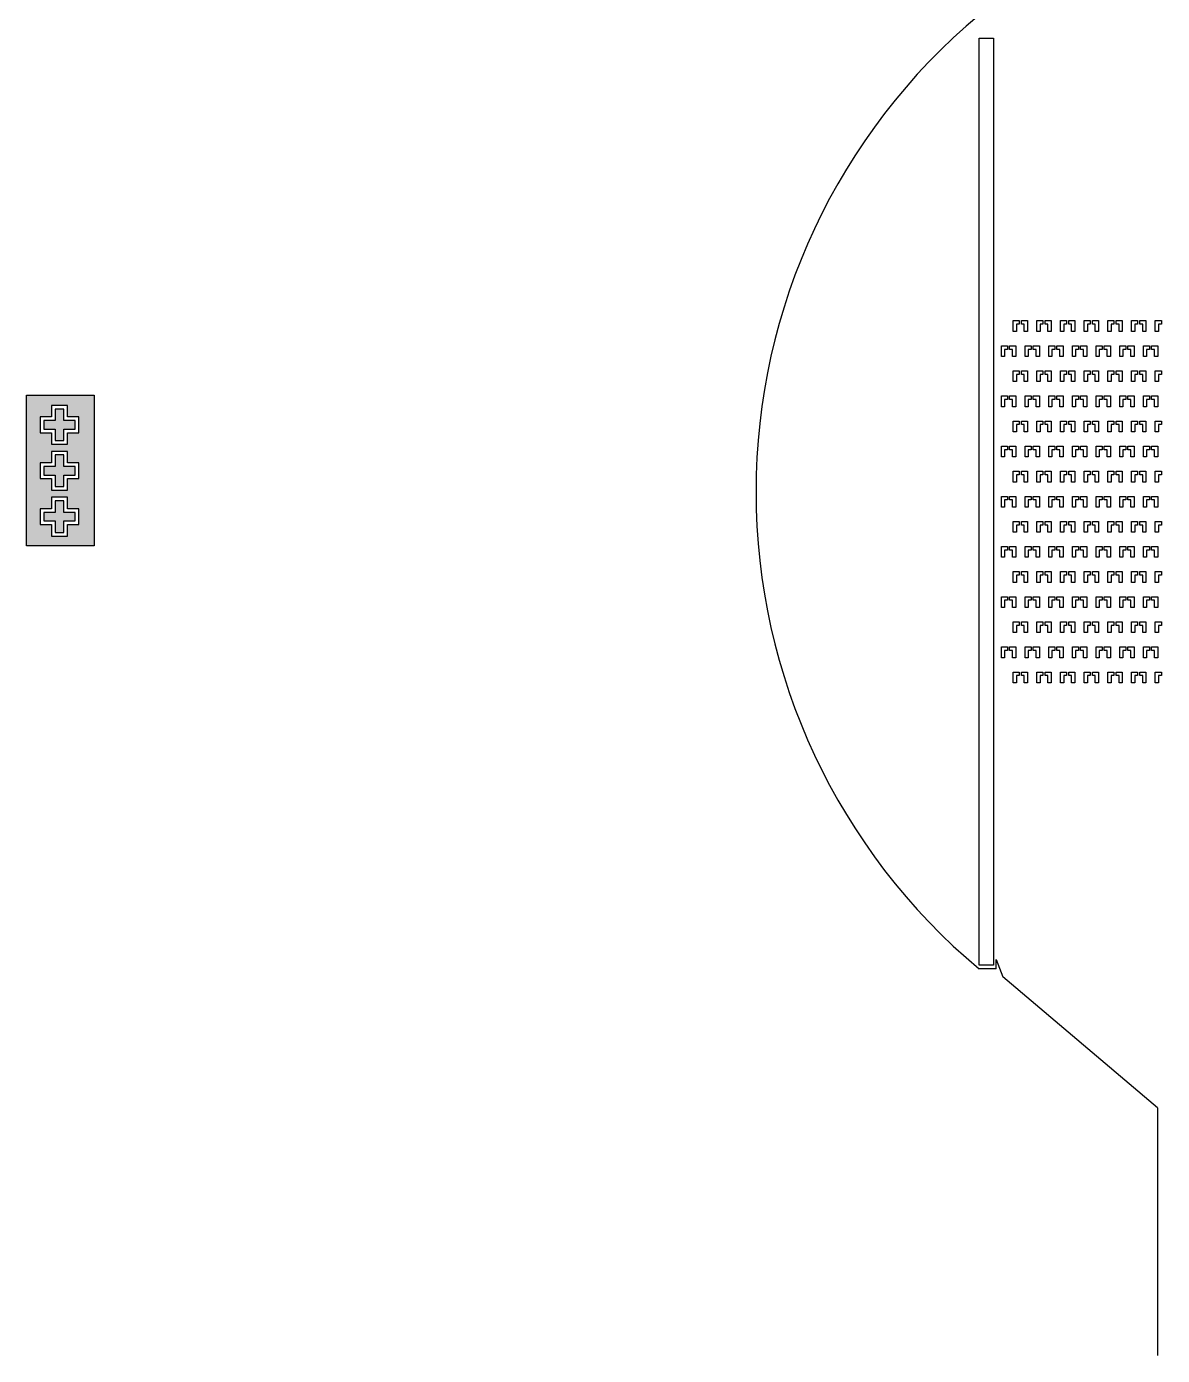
# Model space of a CAD drawing. Header units: millimetres. Extents: x -7034 to 79830, y 8588 to 102980.
# Drawn here: x -7034 to 8796, y 46270 to 64801 of the extents above; entities that cross this region are included whole.
import ezdxf

# ---------------------------------------------------------------- set-up
doc = ezdxf.new("R2010")
doc.units = ezdxf.units.MM
doc.layers.add('Layer-2', color=3, linetype='Continuous')

msp = doc.modelspace()

# ---------------------------------------------------------------- hatches: boundary and pattern name
at = {"layer": 'Layer-2'}
h = msp.add_hatch(color=256, dxfattribs=at)
h.dxf.hatch_style = 1
h.paths.add_polyline_path([(-6092, 57560), (-6092, 59663), (-7034, 59663), (-7034, 57560)])
h.paths.add_polyline_path([(-6685, 57697), (-6685, 57857), (-6845, 57857), (-6845, 58077), (-6685, 58077), (-6685, 58237), (-6465, 58237), (-6465, 58077), (-6305, 58077), (-6305, 57857), (-6465, 57857), (-6465, 57697)], flags=16)
h.paths.add_polyline_path([(-6635, 57747), (-6635, 57907), (-6795, 57907), (-6795, 58027), (-6635, 58027), (-6635, 58187), (-6515, 58187), (-6515, 58027), (-6355, 58027), (-6355, 57907), (-6515, 57907), (-6515, 57747)], flags=0)
h.paths.add_polyline_path([(-6685, 58337), (-6685, 58497), (-6845, 58497), (-6845, 58717), (-6685, 58717), (-6685, 58877), (-6465, 58877), (-6465, 58717), (-6305, 58717), (-6305, 58497), (-6465, 58497), (-6465, 58337)], flags=16)
h.paths.add_polyline_path([(-6635, 58387), (-6635, 58547), (-6795, 58547), (-6795, 58667), (-6635, 58667), (-6635, 58827), (-6515, 58827), (-6515, 58667), (-6355, 58667), (-6355, 58547), (-6515, 58547), (-6515, 58387)], flags=0)
h.paths.add_polyline_path([(-6685, 58977), (-6685, 59137), (-6845, 59137), (-6845, 59357), (-6685, 59357), (-6685, 59517), (-6465, 59517), (-6465, 59357), (-6305, 59357), (-6305, 59137), (-6465, 59137), (-6465, 58977)], flags=16)
h.paths.add_polyline_path([(-6635, 59027), (-6635, 59187), (-6795, 59187), (-6795, 59307), (-6635, 59307), (-6635, 59467), (-6515, 59467), (-6515, 59307), (-6355, 59307), (-6355, 59187), (-6515, 59187), (-6515, 59027)], flags=0)
h = msp.add_hatch(color=256, dxfattribs=at)
h.dxf.hatch_style = 1
h.paths.add_polyline_path([(79127, 57759), (79287, 57759), (79287, 57599), (79407, 57599), (79407, 57759), (79567, 57759), (79567, 57879), (79407, 57879), (79407, 58039), (79287, 58039), (79287, 57879), (79127, 57879)])
h.paths.add_polyline_path([(79127, 58399), (79287, 58399), (79287, 58239), (79407, 58239), (79407, 58399), (79567, 58399), (79567, 58519), (79407, 58519), (79407, 58679), (79287, 58679), (79287, 58519), (79127, 58519)])
h.paths.add_polyline_path([(79127, 59039), (79287, 59039), (79287, 58879), (79407, 58879), (79407, 59039), (79567, 59039), (79567, 59159), (79407, 59159), (79407, 59319), (79287, 59319), (79287, 59159), (79127, 59159)])
h.paths.add_polyline_path([(-6795, 57907), (-6635, 57907), (-6635, 57747), (-6515, 57747), (-6515, 57907), (-6355, 57907), (-6355, 58027), (-6515, 58027), (-6515, 58187), (-6635, 58187), (-6635, 58027), (-6795, 58027)])
h.paths.add_polyline_path([(-6795, 58547), (-6635, 58547), (-6635, 58387), (-6515, 58387), (-6515, 58547), (-6355, 58547), (-6355, 58667), (-6515, 58667), (-6515, 58827), (-6635, 58827), (-6635, 58667), (-6795, 58667)])
h.paths.add_polyline_path([(-6795, 59187), (-6635, 59187), (-6635, 59027), (-6515, 59027), (-6515, 59187), (-6355, 59187), (-6355, 59307), (-6515, 59307), (-6515, 59467), (-6635, 59467), (-6635, 59307), (-6795, 59307)])

# ---------------------------------------------------------------- linework, layer by layer
for p, q in [((6241, 51712), (6242, 64640)), ((6242, 64640), (6440, 64640)), ((6440, 64640), (6441, 51712)), ((6716, 60550), (6716, 60700)), ((6716, 60700), (6801, 60700)), ((6801, 60650), (6761, 60650)), ((6761, 60650), (6761, 60550)), ((6801, 60700), (6801, 60650)), ((6831, 60650), (6831, 60700)), ((6831, 60700), (6916, 60700)), ((6871, 60650), (6831, 60650)), ((6871, 60550), (6871, 60650)), ((6916, 60700), (6916, 60550)), ((7046, 60550), (7046, 60700)), ((7046, 60700), (7131, 60700)), ((7131, 60650), (7091, 60650)), ((7091, 60650), (7091, 60550)), ((7131, 60700), (7131, 60650)), ((7161, 60650), (7161, 60700)), ((7161, 60700), (7246, 60700)), ((7201, 60650), (7161, 60650)), ((7201, 60550), (7201, 60650)), ((7246, 60700), (7246, 60550)), ((7376, 60550), (7376, 60700)), ((7376, 60700), (7461, 60700)), ((7461, 60650), (7421, 60650)), ((7421, 60650), (7421, 60550)), ((7461, 60700), (7461, 60650)), ((7491, 60650), (7491, 60700)), ((7491, 60700), (7576, 60700)), ((7531, 60650), (7491, 60650)), ((7531, 60550), (7531, 60650)), ((7576, 60700), (7576, 60550)), ((7706, 60550), (7706, 60700)), ((7706, 60700), (7791, 60700)), ((7791, 60650), (7751, 60650)), ((7751, 60650), (7751, 60550)), ((7791, 60700), (7791, 60650)), ((7821, 60650), (7821, 60700)), ((7821, 60700), (7906, 60700)), ((7861, 60650), (7821, 60650)), ((7861, 60550), (7861, 60650)), ((7906, 60700), (7906, 60550)), ((8036, 60550), (8036, 60700)), ((8036, 60700), (8121, 60700)), ((8121, 60650), (8081, 60650)), ((8081, 60650), (8081, 60550)), ((8121, 60700), (8121, 60650)), ((8151, 60650), (8151, 60700)), ((8151, 60700), (8236, 60700)), ((8191, 60650), (8151, 60650)), ((8191, 60550), (8191, 60650)), ((8236, 60700), (8236, 60550)), ((8366, 60550), (8366, 60700)), ((8366, 60700), (8451, 60700)), ((8451, 60650), (8411, 60650)), ((8411, 60650), (8411, 60550)), ((8451, 60700), (8451, 60650)), ((8481, 60650), (8481, 60700)), ((8481, 60700), (8566, 60700)), ((8521, 60650), (8481, 60650)), ((8521, 60550), (8521, 60650)), ((8566, 60700), (8566, 60550)), ((8696, 60550), (8696, 60700)), ((8696, 60700), (8781, 60700)), ((8781, 60650), (8741, 60650)), ((8741, 60650), (8741, 60550)), ((8781, 60700), (8781, 60650)), ((6761, 60550), (6716, 60550)), ((6916, 60550), (6871, 60550)), ((7091, 60550), (7046, 60550)), ((7246, 60550), (7201, 60550)), ((7421, 60550), (7376, 60550)), ((7576, 60550), (7531, 60550)), ((7751, 60550), (7706, 60550)), ((7906, 60550), (7861, 60550)), ((8081, 60550), (8036, 60550)), ((8236, 60550), (8191, 60550)), ((8411, 60550), (8366, 60550)), ((8566, 60550), (8521, 60550)), ((8741, 60550), (8696, 60550)), ((6551, 60200), (6551, 60350)), ((6551, 60350), (6636, 60350)), ((6636, 60300), (6596, 60300)), ((6596, 60300), (6596, 60200)), ((6636, 60350), (6636, 60300)), ((6666, 60300), (6666, 60350)), ((6666, 60350), (6751, 60350)), ((6706, 60300), (6666, 60300)), ((6706, 60200), (6706, 60300)), ((6751, 60350), (6751, 60200)), ((6881, 60200), (6881, 60350)), ((6881, 60350), (6966, 60350)), ((6966, 60300), (6926, 60300)), ((6926, 60300), (6926, 60200)), ((6966, 60350), (6966, 60300)), ((6996, 60300), (6996, 60350)), ((6996, 60350), (7081, 60350)), ((7036, 60300), (6996, 60300)), ((7036, 60200), (7036, 60300)), ((7081, 60350), (7081, 60200)), ((7211, 60200), (7211, 60350)), ((7211, 60350), (7296, 60350)), ((7296, 60300), (7256, 60300)), ((7256, 60300), (7256, 60200)), ((7296, 60350), (7296, 60300)), ((7326, 60300), (7326, 60350)), ((7326, 60350), (7411, 60350)), ((7366, 60300), (7326, 60300)), ((7366, 60200), (7366, 60300)), ((7411, 60350), (7411, 60200)), ((7541, 60200), (7541, 60350)), ((7541, 60350), (7626, 60350)), ((7626, 60300), (7586, 60300)), ((7586, 60300), (7586, 60200)), ((7626, 60350), (7626, 60300)), ((7656, 60300), (7656, 60350)), ((7656, 60350), (7741, 60350)), ((7696, 60300), (7656, 60300)), ((7696, 60200), (7696, 60300)), ((7741, 60350), (7741, 60200)), ((7871, 60200), (7871, 60350)), ((7871, 60350), (7956, 60350)), ((7956, 60300), (7916, 60300)), ((7916, 60300), (7916, 60200)), ((7956, 60350), (7956, 60300)), ((7986, 60300), (7986, 60350)), ((7986, 60350), (8071, 60350)), ((8026, 60300), (7986, 60300)), ((8026, 60200), (8026, 60300)), ((8071, 60350), (8071, 60200)), ((8201, 60200), (8201, 60350)), ((8201, 60350), (8286, 60350)), ((8286, 60300), (8246, 60300)), ((8246, 60300), (8246, 60200)), ((8286, 60350), (8286, 60300)), ((8316, 60300), (8316, 60350)), ((8316, 60350), (8401, 60350)), ((8356, 60300), (8316, 60300)), ((8356, 60200), (8356, 60300)), ((8401, 60350), (8401, 60200)), ((8531, 60200), (8531, 60350)), ((8531, 60350), (8616, 60350)), ((8616, 60300), (8576, 60300)), ((8576, 60300), (8576, 60200)), ((8616, 60350), (8616, 60300)), ((8646, 60300), (8646, 60350)), ((8646, 60350), (8731, 60350)), ((8686, 60300), (8646, 60300)), ((8686, 60200), (8686, 60300)), ((8731, 60350), (8731, 60200)), ((6596, 60200), (6551, 60200)), ((6751, 60200), (6706, 60200)), ((6926, 60200), (6881, 60200)), ((7081, 60200), (7036, 60200)), ((7256, 60200), (7211, 60200)), ((7411, 60200), (7366, 60200)), ((7586, 60200), (7541, 60200)), ((7741, 60200), (7696, 60200)), ((7916, 60200), (7871, 60200)), ((8071, 60200), (8026, 60200)), ((8246, 60200), (8201, 60200)), ((8401, 60200), (8356, 60200)), ((8576, 60200), (8531, 60200)), ((8731, 60200), (8686, 60200)), ((6716, 59850), (6716, 60000)), ((6716, 60000), (6801, 60000)), ((6801, 59950), (6761, 59950)), ((6761, 59950), (6761, 59850)), ((6801, 60000), (6801, 59950)), ((6831, 59950), (6831, 60000)), ((6831, 60000), (6916, 60000)), ((6871, 59950), (6831, 59950)), ((6871, 59850), (6871, 59950)), ((6916, 60000), (6916, 59850)), ((7046, 59850), (7046, 60000)), ((7046, 60000), (7131, 60000)), ((7131, 59950), (7091, 59950)), ((7091, 59950), (7091, 59850)), ((7131, 60000), (7131, 59950)), ((7161, 59950), (7161, 60000)), ((7161, 60000), (7246, 60000)), ((7201, 59950), (7161, 59950)), ((7201, 59850), (7201, 59950)), ((7246, 60000), (7246, 59850)), ((7376, 59850), (7376, 60000)), ((7376, 60000), (7461, 60000)), ((7461, 59950), (7421, 59950)), ((7421, 59950), (7421, 59850)), ((7461, 60000), (7461, 59950)), ((7491, 59950), (7491, 60000)), ((7491, 60000), (7576, 60000)), ((7531, 59950), (7491, 59950)), ((7531, 59850), (7531, 59950)), ((7576, 60000), (7576, 59850)), ((7706, 59850), (7706, 60000)), ((7706, 60000), (7791, 60000)), ((7791, 59950), (7751, 59950)), ((7751, 59950), (7751, 59850)), ((7791, 60000), (7791, 59950)), ((7821, 59950), (7821, 60000)), ((7821, 60000), (7906, 60000)), ((7861, 59950), (7821, 59950)), ((7861, 59850), (7861, 59950)), ((7906, 60000), (7906, 59850)), ((8036, 59850), (8036, 60000)), ((8036, 60000), (8121, 60000)), ((8121, 59950), (8081, 59950)), ((8081, 59950), (8081, 59850)), ((8121, 60000), (8121, 59950)), ((8151, 59950), (8151, 60000)), ((8151, 60000), (8236, 60000)), ((8191, 59950), (8151, 59950)), ((8191, 59850), (8191, 59950)), ((8236, 60000), (8236, 59850)), ((8366, 59850), (8366, 60000)), ((8366, 60000), (8451, 60000)), ((8451, 59950), (8411, 59950)), ((8411, 59950), (8411, 59850)), ((8451, 60000), (8451, 59950)), ((8481, 59950), (8481, 60000)), ((8481, 60000), (8566, 60000)), ((8521, 59950), (8481, 59950)), ((8521, 59850), (8521, 59950)), ((8566, 60000), (8566, 59850)), ((8696, 59850), (8696, 60000)), ((8696, 60000), (8781, 60000)), ((8781, 59950), (8741, 59950)), ((8741, 59950), (8741, 59850)), ((8781, 60000), (8781, 59950)), ((6761, 59850), (6716, 59850)), ((6916, 59850), (6871, 59850)), ((7091, 59850), (7046, 59850)), ((7246, 59850), (7201, 59850)), ((7421, 59850), (7376, 59850)), ((7576, 59850), (7531, 59850)), ((7751, 59850), (7706, 59850)), ((7906, 59850), (7861, 59850)), ((8081, 59850), (8036, 59850)), ((8236, 59850), (8191, 59850)), ((8411, 59850), (8366, 59850)), ((8566, 59850), (8521, 59850)), ((8741, 59850), (8696, 59850)), ((-7034, 57560), (-7034, 59663)), ((-7034, 59663), (-6092, 59663)), ((-6465, 59517), (-6685, 59517)), ((-6685, 59517), (-6685, 59357)), ((-6465, 59357), (-6465, 59517)), ((-6092, 59663), (-6092, 57560)), ((6551, 59500), (6551, 59650)), ((6551, 59650), (6636, 59650)), ((6596, 59500), (6551, 59500)), ((6636, 59600), (6596, 59600)), ((6596, 59600), (6596, 59500)), ((6636, 59650), (6636, 59600)), ((6666, 59600), (6666, 59650)), ((6666, 59650), (6751, 59650)), ((6706, 59600), (6666, 59600)), ((6706, 59500), (6706, 59600)), ((6751, 59500), (6706, 59500)), ((6751, 59650), (6751, 59500)), ((6881, 59500), (6881, 59650)), ((6881, 59650), (6966, 59650)), ((6926, 59500), (6881, 59500)), ((6966, 59600), (6926, 59600)), ((6926, 59600), (6926, 59500)), ((6966, 59650), (6966, 59600)), ((6996, 59600), (6996, 59650)), ((6996, 59650), (7081, 59650)), ((7036, 59600), (6996, 59600)), ((7036, 59500), (7036, 59600)), ((7081, 59500), (7036, 59500)), ((7081, 59650), (7081, 59500)), ((7211, 59500), (7211, 59650)), ((7211, 59650), (7296, 59650)), ((7256, 59500), (7211, 59500)), ((7296, 59600), (7256, 59600)), ((7256, 59600), (7256, 59500)), ((7296, 59650), (7296, 59600)), ((7326, 59600), (7326, 59650)), ((7326, 59650), (7411, 59650)), ((7366, 59600), (7326, 59600)), ((7366, 59500), (7366, 59600)), ((7411, 59500), (7366, 59500)), ((7411, 59650), (7411, 59500)), ((7541, 59500), (7541, 59650)), ((7541, 59650), (7626, 59650)), ((7586, 59500), (7541, 59500)), ((7626, 59600), (7586, 59600)), ((7586, 59600), (7586, 59500)), ((7626, 59650), (7626, 59600)), ((7656, 59600), (7656, 59650)), ((7656, 59650), (7741, 59650)), ((7696, 59600), (7656, 59600)), ((7696, 59500), (7696, 59600)), ((7741, 59500), (7696, 59500)), ((7741, 59650), (7741, 59500)), ((7871, 59500), (7871, 59650)), ((7871, 59650), (7956, 59650)), ((7916, 59500), (7871, 59500)), ((7956, 59600), (7916, 59600)), ((7916, 59600), (7916, 59500)), ((7956, 59650), (7956, 59600)), ((7986, 59600), (7986, 59650)), ((7986, 59650), (8071, 59650)), ((8026, 59600), (7986, 59600)), ((8026, 59500), (8026, 59600)), ((8071, 59500), (8026, 59500)), ((8071, 59650), (8071, 59500)), ((8201, 59500), (8201, 59650)), ((8201, 59650), (8286, 59650)), ((8246, 59500), (8201, 59500)), ((8286, 59600), (8246, 59600)), ((8246, 59600), (8246, 59500)), ((8286, 59650), (8286, 59600)), ((8316, 59600), (8316, 59650)), ((8316, 59650), (8401, 59650)), ((8356, 59600), (8316, 59600)), ((8356, 59500), (8356, 59600)), ((8401, 59500), (8356, 59500)), ((8401, 59650), (8401, 59500)), ((8531, 59500), (8531, 59650)), ((8531, 59650), (8616, 59650)), ((8576, 59500), (8531, 59500)), ((8616, 59600), (8576, 59600)), ((8576, 59600), (8576, 59500)), ((8616, 59650), (8616, 59600)), ((8646, 59600), (8646, 59650)), ((8646, 59650), (8731, 59650)), ((8686, 59600), (8646, 59600)), ((8686, 59500), (8686, 59600)), ((8731, 59500), (8686, 59500)), ((8731, 59650), (8731, 59500)), ((-6685, 59357), (-6845, 59357)), ((-6845, 59357), (-6845, 59137)), ((-6635, 59307), (-6795, 59307)), ((-6795, 59307), (-6795, 59187)), ((-6515, 59467), (-6635, 59467)), ((-6635, 59467), (-6635, 59307)), ((-6515, 59307), (-6515, 59467)), ((-6355, 59307), (-6515, 59307)), ((-6305, 59357), (-6465, 59357)), ((-6355, 59187), (-6355, 59307)), ((-6305, 59137), (-6305, 59357)), ((6716, 59150), (6716, 59300)), ((6716, 59300), (6801, 59300)), ((6801, 59300), (6801, 59250)), ((6831, 59250), (6831, 59300)), ((6831, 59300), (6916, 59300)), ((6916, 59300), (6916, 59150)), ((7046, 59150), (7046, 59300)), ((7046, 59300), (7131, 59300)), ((7131, 59300), (7131, 59250)), ((7161, 59250), (7161, 59300)), ((7161, 59300), (7246, 59300)), ((7246, 59300), (7246, 59150)), ((7376, 59150), (7376, 59300)), ((7376, 59300), (7461, 59300)), ((7461, 59300), (7461, 59250)), ((7491, 59250), (7491, 59300)), ((7491, 59300), (7576, 59300)), ((7576, 59300), (7576, 59150)), ((7706, 59150), (7706, 59300)), ((7706, 59300), (7791, 59300)), ((7791, 59300), (7791, 59250)), ((7821, 59250), (7821, 59300)), ((7821, 59300), (7906, 59300)), ((7906, 59300), (7906, 59150)), ((8036, 59150), (8036, 59300)), ((8036, 59300), (8121, 59300)), ((8121, 59300), (8121, 59250)), ((8151, 59250), (8151, 59300)), ((8151, 59300), (8236, 59300)), ((8236, 59300), (8236, 59150)), ((8366, 59150), (8366, 59300)), ((8366, 59300), (8451, 59300)), ((8451, 59300), (8451, 59250)), ((8481, 59250), (8481, 59300)), ((8481, 59300), (8566, 59300)), ((8566, 59300), (8566, 59150)), ((8696, 59150), (8696, 59300)), ((8696, 59300), (8781, 59300)), ((8781, 59300), (8781, 59250)), ((-6845, 59137), (-6685, 59137)), ((-6795, 59187), (-6635, 59187)), ((-6685, 59137), (-6685, 58977)), ((-6635, 59187), (-6635, 59027)), ((-6515, 59027), (-6515, 59187)), ((-6515, 59187), (-6355, 59187)), ((-6465, 58977), (-6465, 59137)), ((-6465, 59137), (-6305, 59137)), ((6761, 59150), (6716, 59150)), ((6801, 59250), (6761, 59250)), ((6761, 59250), (6761, 59150)), ((6871, 59250), (6831, 59250)), ((6871, 59150), (6871, 59250)), ((6916, 59150), (6871, 59150)), ((7091, 59150), (7046, 59150)), ((7131, 59250), (7091, 59250)), ((7091, 59250), (7091, 59150)), ((7201, 59250), (7161, 59250)), ((7201, 59150), (7201, 59250)), ((7246, 59150), (7201, 59150)), ((7421, 59150), (7376, 59150)), ((7461, 59250), (7421, 59250)), ((7421, 59250), (7421, 59150)), ((7531, 59250), (7491, 59250)), ((7531, 59150), (7531, 59250)), ((7576, 59150), (7531, 59150)), ((7751, 59150), (7706, 59150)), ((7791, 59250), (7751, 59250)), ((7751, 59250), (7751, 59150)), ((7861, 59250), (7821, 59250)), ((7861, 59150), (7861, 59250)), ((7906, 59150), (7861, 59150)), ((8081, 59150), (8036, 59150)), ((8121, 59250), (8081, 59250)), ((8081, 59250), (8081, 59150)), ((8191, 59250), (8151, 59250)), ((8191, 59150), (8191, 59250)), ((8236, 59150), (8191, 59150)), ((8411, 59150), (8366, 59150)), ((8451, 59250), (8411, 59250)), ((8411, 59250), (8411, 59150)), ((8521, 59250), (8481, 59250)), ((8521, 59150), (8521, 59250)), ((8566, 59150), (8521, 59150)), ((8741, 59150), (8696, 59150)), ((8781, 59250), (8741, 59250)), ((8741, 59250), (8741, 59150)), ((-6685, 58977), (-6465, 58977)), ((-6635, 59027), (-6515, 59027)), ((6551, 58800), (6551, 58950)), ((6551, 58950), (6636, 58950)), ((6636, 58950), (6636, 58900)), ((6666, 58900), (6666, 58950)), ((6666, 58950), (6751, 58950)), ((6751, 58950), (6751, 58800)), ((6881, 58800), (6881, 58950)), ((6881, 58950), (6966, 58950)), ((6966, 58950), (6966, 58900)), ((6996, 58900), (6996, 58950)), ((6996, 58950), (7081, 58950)), ((7081, 58950), (7081, 58800)), ((7211, 58800), (7211, 58950)), ((7211, 58950), (7296, 58950)), ((7296, 58950), (7296, 58900)), ((7326, 58900), (7326, 58950)), ((7326, 58950), (7411, 58950)), ((7411, 58950), (7411, 58800)), ((7541, 58800), (7541, 58950)), ((7541, 58950), (7626, 58950)), ((7626, 58950), (7626, 58900)), ((7656, 58900), (7656, 58950)), ((7656, 58950), (7741, 58950)), ((7741, 58950), (7741, 58800)), ((7871, 58800), (7871, 58950)), ((7871, 58950), (7956, 58950)), ((7956, 58950), (7956, 58900)), ((7986, 58900), (7986, 58950)), ((7986, 58950), (8071, 58950)), ((8071, 58950), (8071, 58800)), ((8201, 58800), (8201, 58950)), ((8201, 58950), (8286, 58950)), ((8286, 58950), (8286, 58900)), ((8316, 58900), (8316, 58950)), ((8316, 58950), (8401, 58950)), ((8401, 58950), (8401, 58800)), ((8531, 58800), (8531, 58950)), ((8531, 58950), (8616, 58950)), ((8616, 58950), (8616, 58900)), ((8646, 58900), (8646, 58950)), ((8646, 58950), (8731, 58950)), ((8731, 58950), (8731, 58800)), ((-6465, 58877), (-6685, 58877)), ((-6685, 58877), (-6685, 58717)), ((-6515, 58827), (-6635, 58827)), ((-6635, 58827), (-6635, 58667)), ((-6515, 58667), (-6515, 58827)), ((-6465, 58717), (-6465, 58877)), ((6596, 58800), (6551, 58800)), ((6636, 58900), (6596, 58900)), ((6596, 58900), (6596, 58800)), ((6706, 58900), (6666, 58900)), ((6706, 58800), (6706, 58900)), ((6751, 58800), (6706, 58800)), ((6926, 58800), (6881, 58800)), ((6966, 58900), (6926, 58900)), ((6926, 58900), (6926, 58800)), ((7036, 58900), (6996, 58900)), ((7036, 58800), (7036, 58900)), ((7081, 58800), (7036, 58800)), ((7256, 58800), (7211, 58800)), ((7296, 58900), (7256, 58900)), ((7256, 58900), (7256, 58800)), ((7366, 58900), (7326, 58900)), ((7366, 58800), (7366, 58900)), ((7411, 58800), (7366, 58800)), ((7586, 58800), (7541, 58800)), ((7626, 58900), (7586, 58900)), ((7586, 58900), (7586, 58800)), ((7696, 58900), (7656, 58900)), ((7696, 58800), (7696, 58900)), ((7741, 58800), (7696, 58800)), ((7916, 58800), (7871, 58800)), ((7956, 58900), (7916, 58900)), ((7916, 58900), (7916, 58800)), ((8026, 58900), (7986, 58900)), ((8026, 58800), (8026, 58900)), ((8071, 58800), (8026, 58800)), ((8246, 58800), (8201, 58800)), ((8286, 58900), (8246, 58900)), ((8246, 58900), (8246, 58800)), ((8356, 58900), (8316, 58900)), ((8356, 58800), (8356, 58900)), ((8401, 58800), (8356, 58800)), ((8576, 58800), (8531, 58800)), ((8616, 58900), (8576, 58900)), ((8576, 58900), (8576, 58800)), ((8686, 58900), (8646, 58900)), ((8686, 58800), (8686, 58900)), ((8731, 58800), (8686, 58800)), ((-6685, 58717), (-6845, 58717)), ((-6845, 58717), (-6845, 58497)), ((-6635, 58667), (-6795, 58667)), ((-6795, 58667), (-6795, 58547)), ((-6355, 58667), (-6515, 58667)), ((-6305, 58717), (-6465, 58717)), ((-6355, 58547), (-6355, 58667)), ((-6305, 58497), (-6305, 58717)), ((6716, 58450), (6716, 58600)), ((6716, 58600), (6801, 58600)), ((6801, 58600), (6801, 58550)), ((6831, 58550), (6831, 58600)), ((6831, 58600), (6916, 58600)), ((6916, 58600), (6916, 58450)), ((7046, 58450), (7046, 58600)), ((7046, 58600), (7131, 58600)), ((7131, 58600), (7131, 58550)), ((7161, 58550), (7161, 58600)), ((7161, 58600), (7246, 58600)), ((7246, 58600), (7246, 58450)), ((7376, 58450), (7376, 58600)), ((7376, 58600), (7461, 58600)), ((7461, 58600), (7461, 58550)), ((7491, 58550), (7491, 58600)), ((7491, 58600), (7576, 58600)), ((7576, 58600), (7576, 58450)), ((7706, 58450), (7706, 58600)), ((7706, 58600), (7791, 58600)), ((7791, 58600), (7791, 58550)), ((7821, 58550), (7821, 58600)), ((7821, 58600), (7906, 58600)), ((7906, 58600), (7906, 58450)), ((8036, 58450), (8036, 58600)), ((8036, 58600), (8121, 58600)), ((8121, 58600), (8121, 58550)), ((8151, 58550), (8151, 58600)), ((8151, 58600), (8236, 58600)), ((8236, 58600), (8236, 58450)), ((8366, 58450), (8366, 58600)), ((8366, 58600), (8451, 58600)), ((8451, 58600), (8451, 58550)), ((8481, 58550), (8481, 58600)), ((8481, 58600), (8566, 58600)), ((8566, 58600), (8566, 58450)), ((8696, 58450), (8696, 58600)), ((8696, 58600), (8781, 58600)), ((8781, 58600), (8781, 58550)), ((-6845, 58497), (-6685, 58497)), ((-6795, 58547), (-6635, 58547)), ((-6685, 58497), (-6685, 58337)), ((-6635, 58547), (-6635, 58387)), ((-6635, 58387), (-6515, 58387)), ((-6515, 58387), (-6515, 58547)), ((-6515, 58547), (-6355, 58547)), ((-6465, 58337), (-6465, 58497)), ((-6465, 58497), (-6305, 58497)), ((6761, 58450), (6716, 58450)), ((6801, 58550), (6761, 58550)), ((6761, 58550), (6761, 58450)), ((6871, 58550), (6831, 58550)), ((6871, 58450), (6871, 58550)), ((6916, 58450), (6871, 58450)), ((7091, 58450), (7046, 58450)), ((7131, 58550), (7091, 58550)), ((7091, 58550), (7091, 58450)), ((7201, 58550), (7161, 58550)), ((7201, 58450), (7201, 58550)), ((7246, 58450), (7201, 58450)), ((7421, 58450), (7376, 58450)), ((7461, 58550), (7421, 58550)), ((7421, 58550), (7421, 58450)), ((7531, 58550), (7491, 58550)), ((7531, 58450), (7531, 58550)), ((7576, 58450), (7531, 58450)), ((7751, 58450), (7706, 58450)), ((7791, 58550), (7751, 58550)), ((7751, 58550), (7751, 58450)), ((7861, 58550), (7821, 58550)), ((7861, 58450), (7861, 58550)), ((7906, 58450), (7861, 58450)), ((8081, 58450), (8036, 58450)), ((8121, 58550), (8081, 58550)), ((8081, 58550), (8081, 58450)), ((8191, 58550), (8151, 58550)), ((8191, 58450), (8191, 58550)), ((8236, 58450), (8191, 58450)), ((8411, 58450), (8366, 58450)), ((8451, 58550), (8411, 58550)), ((8411, 58550), (8411, 58450)), ((8521, 58550), (8481, 58550)), ((8521, 58450), (8521, 58550)), ((8566, 58450), (8521, 58450)), ((8741, 58450), (8696, 58450)), ((8781, 58550), (8741, 58550)), ((8741, 58550), (8741, 58450)), ((-6685, 58337), (-6465, 58337)), ((-6465, 58237), (-6685, 58237)), ((-6685, 58237), (-6685, 58077)), ((-6515, 58187), (-6635, 58187)), ((-6635, 58187), (-6635, 58027)), ((-6515, 58027), (-6515, 58187)), ((-6465, 58077), (-6465, 58237)), ((6551, 58100), (6551, 58250)), ((6551, 58250), (6636, 58250)), ((6636, 58200), (6596, 58200)), ((6596, 58200), (6596, 58100)), ((6636, 58250), (6636, 58200)), ((6666, 58200), (6666, 58250)), ((6666, 58250), (6751, 58250)), ((6706, 58200), (6666, 58200)), ((6706, 58100), (6706, 58200)), ((6751, 58250), (6751, 58100)), ((6881, 58100), (6881, 58250)), ((6881, 58250), (6966, 58250)), ((6966, 58200), (6926, 58200)), ((6926, 58200), (6926, 58100)), ((6966, 58250), (6966, 58200)), ((6996, 58200), (6996, 58250)), ((6996, 58250), (7081, 58250)), ((7036, 58200), (6996, 58200)), ((7036, 58100), (7036, 58200)), ((7081, 58250), (7081, 58100)), ((7211, 58100), (7211, 58250)), ((7211, 58250), (7296, 58250)), ((7296, 58200), (7256, 58200)), ((7256, 58200), (7256, 58100)), ((7296, 58250), (7296, 58200)), ((7326, 58200), (7326, 58250)), ((7326, 58250), (7411, 58250)), ((7366, 58200), (7326, 58200)), ((7366, 58100), (7366, 58200)), ((7411, 58250), (7411, 58100)), ((7541, 58100), (7541, 58250)), ((7541, 58250), (7626, 58250)), ((7626, 58200), (7586, 58200)), ((7586, 58200), (7586, 58100)), ((7626, 58250), (7626, 58200)), ((7656, 58200), (7656, 58250)), ((7656, 58250), (7741, 58250)), ((7696, 58200), (7656, 58200)), ((7696, 58100), (7696, 58200)), ((7741, 58250), (7741, 58100)), ((7871, 58100), (7871, 58250)), ((7871, 58250), (7956, 58250)), ((7956, 58200), (7916, 58200)), ((7916, 58200), (7916, 58100)), ((7956, 58250), (7956, 58200)), ((7986, 58200), (7986, 58250)), ((7986, 58250), (8071, 58250)), ((8026, 58200), (7986, 58200)), ((8026, 58100), (8026, 58200)), ((8071, 58250), (8071, 58100)), ((8201, 58100), (8201, 58250)), ((8201, 58250), (8286, 58250)), ((8286, 58200), (8246, 58200)), ((8246, 58200), (8246, 58100)), ((8286, 58250), (8286, 58200)), ((8316, 58200), (8316, 58250)), ((8316, 58250), (8401, 58250)), ((8356, 58200), (8316, 58200)), ((8356, 58100), (8356, 58200)), ((8401, 58250), (8401, 58100)), ((8531, 58100), (8531, 58250)), ((8531, 58250), (8616, 58250)), ((8616, 58200), (8576, 58200)), ((8576, 58200), (8576, 58100)), ((8616, 58250), (8616, 58200)), ((8646, 58200), (8646, 58250)), ((8646, 58250), (8731, 58250)), ((8686, 58200), (8646, 58200)), ((8686, 58100), (8686, 58200)), ((8731, 58250), (8731, 58100)), ((-6685, 58077), (-6845, 58077)), ((-6845, 58077), (-6845, 57857)), ((-6635, 58027), (-6795, 58027)), ((-6795, 58027), (-6795, 57907)), ((-6355, 58027), (-6515, 58027)), ((-6305, 58077), (-6465, 58077)), ((-6355, 57907), (-6355, 58027)), ((-6305, 57857), (-6305, 58077)), ((6596, 58100), (6551, 58100)), ((6751, 58100), (6706, 58100)), ((6926, 58100), (6881, 58100)), ((7081, 58100), (7036, 58100)), ((7256, 58100), (7211, 58100)), ((7411, 58100), (7366, 58100)), ((7586, 58100), (7541, 58100)), ((7741, 58100), (7696, 58100)), ((7916, 58100), (7871, 58100)), ((8071, 58100), (8026, 58100)), ((8246, 58100), (8201, 58100)), ((8401, 58100), (8356, 58100)), ((8576, 58100), (8531, 58100)), ((8731, 58100), (8686, 58100)), ((-6845, 57857), (-6685, 57857)), ((-6795, 57907), (-6635, 57907)), ((-6685, 57857), (-6685, 57697)), ((-6635, 57907), (-6635, 57747)), ((-6515, 57747), (-6515, 57907)), ((-6515, 57907), (-6355, 57907)), ((-6465, 57697), (-6465, 57857)), ((-6465, 57857), (-6305, 57857)), ((6716, 57750), (6716, 57900)), ((6716, 57900), (6801, 57900)), ((6801, 57850), (6761, 57850)), ((6761, 57850), (6761, 57750)), ((6801, 57900), (6801, 57850)), ((6831, 57850), (6831, 57900)), ((6831, 57900), (6916, 57900)), ((6871, 57850), (6831, 57850)), ((6871, 57750), (6871, 57850)), ((6916, 57900), (6916, 57750)), ((7046, 57750), (7046, 57900)), ((7046, 57900), (7131, 57900)), ((7131, 57850), (7091, 57850)), ((7091, 57850), (7091, 57750)), ((7131, 57900), (7131, 57850)), ((7161, 57850), (7161, 57900)), ((7161, 57900), (7246, 57900)), ((7201, 57850), (7161, 57850)), ((7201, 57750), (7201, 57850)), ((7246, 57900), (7246, 57750)), ((7376, 57750), (7376, 57900)), ((7376, 57900), (7461, 57900)), ((7461, 57850), (7421, 57850)), ((7421, 57850), (7421, 57750)), ((7461, 57900), (7461, 57850)), ((7491, 57850), (7491, 57900)), ((7491, 57900), (7576, 57900)), ((7531, 57850), (7491, 57850)), ((7531, 57750), (7531, 57850)), ((7576, 57900), (7576, 57750)), ((7706, 57750), (7706, 57900)), ((7706, 57900), (7791, 57900)), ((7791, 57850), (7751, 57850)), ((7751, 57850), (7751, 57750)), ((7791, 57900), (7791, 57850)), ((7821, 57850), (7821, 57900)), ((7821, 57900), (7906, 57900)), ((7861, 57850), (7821, 57850)), ((7861, 57750), (7861, 57850)), ((7906, 57900), (7906, 57750)), ((8036, 57750), (8036, 57900)), ((8036, 57900), (8121, 57900)), ((8121, 57850), (8081, 57850)), ((8081, 57850), (8081, 57750)), ((8121, 57900), (8121, 57850)), ((8151, 57850), (8151, 57900)), ((8151, 57900), (8236, 57900)), ((8191, 57850), (8151, 57850)), ((8191, 57750), (8191, 57850)), ((8236, 57900), (8236, 57750)), ((8366, 57750), (8366, 57900)), ((8366, 57900), (8451, 57900)), ((8451, 57850), (8411, 57850)), ((8411, 57850), (8411, 57750)), ((8451, 57900), (8451, 57850)), ((8481, 57850), (8481, 57900)), ((8481, 57900), (8566, 57900)), ((8521, 57850), (8481, 57850)), ((8521, 57750), (8521, 57850)), ((8566, 57900), (8566, 57750)), ((8696, 57750), (8696, 57900)), ((8696, 57900), (8781, 57900)), ((8781, 57850), (8741, 57850)), ((8741, 57850), (8741, 57750)), ((8781, 57900), (8781, 57850)), ((-6685, 57697), (-6465, 57697)), ((-6635, 57747), (-6515, 57747)), ((6761, 57750), (6716, 57750)), ((6916, 57750), (6871, 57750)), ((7091, 57750), (7046, 57750)), ((7246, 57750), (7201, 57750)), ((7421, 57750), (7376, 57750)), ((7576, 57750), (7531, 57750)), ((7751, 57750), (7706, 57750)), ((7906, 57750), (7861, 57750)), ((8081, 57750), (8036, 57750)), ((8236, 57750), (8191, 57750)), ((8411, 57750), (8366, 57750)), ((8566, 57750), (8521, 57750)), ((8741, 57750), (8696, 57750)), ((-6092, 57560), (-7034, 57560)), ((6551, 57400), (6551, 57550)), ((6551, 57550), (6636, 57550)), ((6636, 57500), (6596, 57500)), ((6596, 57500), (6596, 57400)), ((6636, 57550), (6636, 57500)), ((6666, 57500), (6666, 57550)), ((6666, 57550), (6751, 57550)), ((6706, 57500), (6666, 57500)), ((6706, 57400), (6706, 57500)), ((6751, 57550), (6751, 57400)), ((6881, 57400), (6881, 57550)), ((6881, 57550), (6966, 57550)), ((6966, 57500), (6926, 57500)), ((6926, 57500), (6926, 57400)), ((6966, 57550), (6966, 57500)), ((6996, 57500), (6996, 57550)), ((6996, 57550), (7081, 57550)), ((7036, 57500), (6996, 57500)), ((7036, 57400), (7036, 57500)), ((7081, 57550), (7081, 57400)), ((7211, 57400), (7211, 57550)), ((7211, 57550), (7296, 57550)), ((7296, 57500), (7256, 57500)), ((7256, 57500), (7256, 57400)), ((7296, 57550), (7296, 57500)), ((7326, 57500), (7326, 57550)), ((7326, 57550), (7411, 57550)), ((7366, 57500), (7326, 57500)), ((7366, 57400), (7366, 57500)), ((7411, 57550), (7411, 57400)), ((7541, 57400), (7541, 57550)), ((7541, 57550), (7626, 57550)), ((7626, 57500), (7586, 57500)), ((7586, 57500), (7586, 57400)), ((7626, 57550), (7626, 57500)), ((7656, 57500), (7656, 57550)), ((7656, 57550), (7741, 57550)), ((7696, 57500), (7656, 57500)), ((7696, 57400), (7696, 57500)), ((7741, 57550), (7741, 57400)), ((7871, 57400), (7871, 57550)), ((7871, 57550), (7956, 57550)), ((7956, 57500), (7916, 57500)), ((7916, 57500), (7916, 57400)), ((7956, 57550), (7956, 57500)), ((7986, 57500), (7986, 57550)), ((7986, 57550), (8071, 57550)), ((8026, 57500), (7986, 57500)), ((8026, 57400), (8026, 57500)), ((8071, 57550), (8071, 57400)), ((8201, 57400), (8201, 57550)), ((8201, 57550), (8286, 57550)), ((8286, 57500), (8246, 57500)), ((8246, 57500), (8246, 57400)), ((8286, 57550), (8286, 57500)), ((8316, 57500), (8316, 57550)), ((8316, 57550), (8401, 57550)), ((8356, 57500), (8316, 57500)), ((8356, 57400), (8356, 57500)), ((8401, 57550), (8401, 57400)), ((8531, 57400), (8531, 57550)), ((8531, 57550), (8616, 57550)), ((8616, 57500), (8576, 57500)), ((8576, 57500), (8576, 57400)), ((8616, 57550), (8616, 57500)), ((8646, 57500), (8646, 57550)), ((8646, 57550), (8731, 57550)), ((8686, 57500), (8646, 57500)), ((8686, 57400), (8686, 57500)), ((8731, 57550), (8731, 57400)), ((6596, 57400), (6551, 57400)), ((6751, 57400), (6706, 57400)), ((6926, 57400), (6881, 57400)), ((7081, 57400), (7036, 57400)), ((7256, 57400), (7211, 57400)), ((7411, 57400), (7366, 57400)), ((7586, 57400), (7541, 57400)), ((7741, 57400), (7696, 57400)), ((7916, 57400), (7871, 57400)), ((8071, 57400), (8026, 57400)), ((8246, 57400), (8201, 57400)), ((8401, 57400), (8356, 57400)), ((8576, 57400), (8531, 57400)), ((8731, 57400), (8686, 57400)), ((6716, 57050), (6716, 57200)), ((6716, 57200), (6801, 57200)), ((6801, 57150), (6761, 57150)), ((6761, 57150), (6761, 57050)), ((6801, 57200), (6801, 57150)), ((6831, 57150), (6831, 57200)), ((6831, 57200), (6916, 57200)), ((6871, 57150), (6831, 57150)), ((6871, 57050), (6871, 57150)), ((6916, 57200), (6916, 57050)), ((7046, 57050), (7046, 57200)), ((7046, 57200), (7131, 57200)), ((7131, 57150), (7091, 57150)), ((7091, 57150), (7091, 57050)), ((7131, 57200), (7131, 57150)), ((7161, 57150), (7161, 57200)), ((7161, 57200), (7246, 57200)), ((7201, 57150), (7161, 57150)), ((7201, 57050), (7201, 57150)), ((7246, 57200), (7246, 57050)), ((7376, 57050), (7376, 57200)), ((7376, 57200), (7461, 57200)), ((7461, 57150), (7421, 57150)), ((7421, 57150), (7421, 57050)), ((7461, 57200), (7461, 57150)), ((7491, 57150), (7491, 57200)), ((7491, 57200), (7576, 57200)), ((7531, 57150), (7491, 57150)), ((7531, 57050), (7531, 57150)), ((7576, 57200), (7576, 57050)), ((7706, 57050), (7706, 57200)), ((7706, 57200), (7791, 57200)), ((7791, 57150), (7751, 57150)), ((7751, 57150), (7751, 57050)), ((7791, 57200), (7791, 57150)), ((7821, 57150), (7821, 57200)), ((7821, 57200), (7906, 57200)), ((7861, 57150), (7821, 57150)), ((7861, 57050), (7861, 57150)), ((7906, 57200), (7906, 57050)), ((8036, 57050), (8036, 57200)), ((8036, 57200), (8121, 57200)), ((8121, 57150), (8081, 57150)), ((8081, 57150), (8081, 57050)), ((8121, 57200), (8121, 57150)), ((8151, 57150), (8151, 57200)), ((8151, 57200), (8236, 57200)), ((8191, 57150), (8151, 57150)), ((8191, 57050), (8191, 57150)), ((8236, 57200), (8236, 57050)), ((8366, 57050), (8366, 57200)), ((8366, 57200), (8451, 57200)), ((8451, 57150), (8411, 57150)), ((8411, 57150), (8411, 57050)), ((8451, 57200), (8451, 57150)), ((8481, 57150), (8481, 57200)), ((8481, 57200), (8566, 57200)), ((8521, 57150), (8481, 57150)), ((8521, 57050), (8521, 57150)), ((8566, 57200), (8566, 57050)), ((8696, 57050), (8696, 57200)), ((8696, 57200), (8781, 57200)), ((8781, 57150), (8741, 57150)), ((8741, 57150), (8741, 57050)), ((8781, 57200), (8781, 57150)), ((6761, 57050), (6716, 57050)), ((6916, 57050), (6871, 57050)), ((7091, 57050), (7046, 57050)), ((7246, 57050), (7201, 57050)), ((7421, 57050), (7376, 57050)), ((7576, 57050), (7531, 57050)), ((7751, 57050), (7706, 57050)), ((7906, 57050), (7861, 57050)), ((8081, 57050), (8036, 57050)), ((8236, 57050), (8191, 57050)), ((8411, 57050), (8366, 57050)), ((8566, 57050), (8521, 57050)), ((8741, 57050), (8696, 57050)), ((6551, 56700), (6551, 56850)), ((6551, 56850), (6636, 56850)), ((6636, 56800), (6596, 56800)), ((6596, 56800), (6596, 56700)), ((6636, 56850), (6636, 56800)), ((6666, 56800), (6666, 56850)), ((6666, 56850), (6751, 56850)), ((6706, 56800), (6666, 56800)), ((6706, 56700), (6706, 56800)), ((6751, 56850), (6751, 56700)), ((6881, 56700), (6881, 56850)), ((6881, 56850), (6966, 56850)), ((6966, 56800), (6926, 56800)), ((6926, 56800), (6926, 56700)), ((6966, 56850), (6966, 56800)), ((6996, 56800), (6996, 56850)), ((6996, 56850), (7081, 56850)), ((7036, 56800), (6996, 56800)), ((7036, 56700), (7036, 56800)), ((7081, 56850), (7081, 56700)), ((7211, 56700), (7211, 56850)), ((7211, 56850), (7296, 56850)), ((7296, 56800), (7256, 56800)), ((7256, 56800), (7256, 56700)), ((7296, 56850), (7296, 56800)), ((7326, 56800), (7326, 56850)), ((7326, 56850), (7411, 56850)), ((7366, 56800), (7326, 56800)), ((7366, 56700), (7366, 56800)), ((7411, 56850), (7411, 56700)), ((7541, 56700), (7541, 56850)), ((7541, 56850), (7626, 56850)), ((7626, 56800), (7586, 56800)), ((7586, 56800), (7586, 56700)), ((7626, 56850), (7626, 56800)), ((7656, 56800), (7656, 56850)), ((7656, 56850), (7741, 56850)), ((7696, 56800), (7656, 56800)), ((7696, 56700), (7696, 56800)), ((7741, 56850), (7741, 56700)), ((7871, 56700), (7871, 56850)), ((7871, 56850), (7956, 56850)), ((7956, 56800), (7916, 56800)), ((7916, 56800), (7916, 56700)), ((7956, 56850), (7956, 56800)), ((7986, 56800), (7986, 56850)), ((7986, 56850), (8071, 56850)), ((8026, 56800), (7986, 56800)), ((8026, 56700), (8026, 56800)), ((8071, 56850), (8071, 56700)), ((8201, 56700), (8201, 56850)), ((8201, 56850), (8286, 56850)), ((8286, 56800), (8246, 56800)), ((8246, 56800), (8246, 56700)), ((8286, 56850), (8286, 56800)), ((8316, 56800), (8316, 56850)), ((8316, 56850), (8401, 56850)), ((8356, 56800), (8316, 56800)), ((8356, 56700), (8356, 56800)), ((8401, 56850), (8401, 56700)), ((8531, 56700), (8531, 56850)), ((8531, 56850), (8616, 56850)), ((8616, 56800), (8576, 56800)), ((8576, 56800), (8576, 56700)), ((8616, 56850), (8616, 56800)), ((8646, 56800), (8646, 56850)), ((8646, 56850), (8731, 56850)), ((8686, 56800), (8646, 56800)), ((8686, 56700), (8686, 56800)), ((8731, 56850), (8731, 56700)), ((6596, 56700), (6551, 56700)), ((6751, 56700), (6706, 56700)), ((6926, 56700), (6881, 56700)), ((7081, 56700), (7036, 56700)), ((7256, 56700), (7211, 56700)), ((7411, 56700), (7366, 56700)), ((7586, 56700), (7541, 56700)), ((7741, 56700), (7696, 56700)), ((7916, 56700), (7871, 56700)), ((8071, 56700), (8026, 56700)), ((8246, 56700), (8201, 56700)), ((8401, 56700), (8356, 56700)), ((8576, 56700), (8531, 56700)), ((8731, 56700), (8686, 56700)), ((6716, 56350), (6716, 56500)), ((6716, 56500), (6801, 56500)), ((6761, 56350), (6716, 56350)), ((6801, 56450), (6761, 56450)), ((6761, 56450), (6761, 56350)), ((6801, 56500), (6801, 56450)), ((6831, 56450), (6831, 56500)), ((6831, 56500), (6916, 56500)), ((6871, 56450), (6831, 56450)), ((6871, 56350), (6871, 56450)), ((6916, 56350), (6871, 56350)), ((6916, 56500), (6916, 56350)), ((7046, 56350), (7046, 56500)), ((7046, 56500), (7131, 56500)), ((7091, 56350), (7046, 56350)), ((7131, 56450), (7091, 56450)), ((7091, 56450), (7091, 56350)), ((7131, 56500), (7131, 56450)), ((7161, 56450), (7161, 56500)), ((7161, 56500), (7246, 56500)), ((7201, 56450), (7161, 56450)), ((7201, 56350), (7201, 56450)), ((7246, 56350), (7201, 56350)), ((7246, 56500), (7246, 56350)), ((7376, 56350), (7376, 56500)), ((7376, 56500), (7461, 56500)), ((7421, 56350), (7376, 56350)), ((7461, 56450), (7421, 56450)), ((7421, 56450), (7421, 56350)), ((7461, 56500), (7461, 56450)), ((7491, 56450), (7491, 56500)), ((7491, 56500), (7576, 56500)), ((7531, 56450), (7491, 56450)), ((7531, 56350), (7531, 56450)), ((7576, 56350), (7531, 56350)), ((7576, 56500), (7576, 56350)), ((7706, 56350), (7706, 56500)), ((7706, 56500), (7791, 56500)), ((7751, 56350), (7706, 56350)), ((7791, 56450), (7751, 56450)), ((7751, 56450), (7751, 56350)), ((7791, 56500), (7791, 56450)), ((7821, 56450), (7821, 56500)), ((7821, 56500), (7906, 56500)), ((7861, 56450), (7821, 56450)), ((7861, 56350), (7861, 56450)), ((7906, 56350), (7861, 56350)), ((7906, 56500), (7906, 56350)), ((8036, 56350), (8036, 56500)), ((8036, 56500), (8121, 56500)), ((8081, 56350), (8036, 56350)), ((8121, 56450), (8081, 56450)), ((8081, 56450), (8081, 56350)), ((8121, 56500), (8121, 56450)), ((8151, 56450), (8151, 56500)), ((8151, 56500), (8236, 56500)), ((8191, 56450), (8151, 56450)), ((8191, 56350), (8191, 56450)), ((8236, 56350), (8191, 56350)), ((8236, 56500), (8236, 56350)), ((8366, 56350), (8366, 56500)), ((8366, 56500), (8451, 56500)), ((8411, 56350), (8366, 56350)), ((8451, 56450), (8411, 56450)), ((8411, 56450), (8411, 56350)), ((8451, 56500), (8451, 56450)), ((8481, 56450), (8481, 56500)), ((8481, 56500), (8566, 56500)), ((8521, 56450), (8481, 56450)), ((8521, 56350), (8521, 56450)), ((8566, 56350), (8521, 56350)), ((8566, 56500), (8566, 56350)), ((8696, 56350), (8696, 56500)), ((8696, 56500), (8781, 56500)), ((8741, 56350), (8696, 56350)), ((8781, 56450), (8741, 56450)), ((8741, 56450), (8741, 56350)), ((8781, 56500), (8781, 56450)), ((6551, 56000), (6551, 56150)), ((6551, 56150), (6636, 56150)), ((6636, 56150), (6636, 56100)), ((6666, 56100), (6666, 56150)), ((6666, 56150), (6751, 56150)), ((6751, 56150), (6751, 56000)), ((6881, 56000), (6881, 56150)), ((6881, 56150), (6966, 56150)), ((6966, 56150), (6966, 56100)), ((6996, 56100), (6996, 56150)), ((6996, 56150), (7081, 56150)), ((7081, 56150), (7081, 56000)), ((7211, 56000), (7211, 56150)), ((7211, 56150), (7296, 56150)), ((7296, 56150), (7296, 56100)), ((7326, 56100), (7326, 56150)), ((7326, 56150), (7411, 56150)), ((7411, 56150), (7411, 56000)), ((7541, 56000), (7541, 56150)), ((7541, 56150), (7626, 56150)), ((7626, 56150), (7626, 56100)), ((7656, 56100), (7656, 56150)), ((7656, 56150), (7741, 56150)), ((7741, 56150), (7741, 56000)), ((7871, 56000), (7871, 56150)), ((7871, 56150), (7956, 56150)), ((7956, 56150), (7956, 56100)), ((7986, 56100), (7986, 56150)), ((7986, 56150), (8071, 56150)), ((8071, 56150), (8071, 56000)), ((8201, 56000), (8201, 56150)), ((8201, 56150), (8286, 56150)), ((8286, 56150), (8286, 56100)), ((8316, 56100), (8316, 56150)), ((8316, 56150), (8401, 56150)), ((8401, 56150), (8401, 56000)), ((8531, 56000), (8531, 56150)), ((8531, 56150), (8616, 56150)), ((8616, 56150), (8616, 56100)), ((8646, 56100), (8646, 56150)), ((8646, 56150), (8731, 56150)), ((8731, 56150), (8731, 56000)), ((6596, 56000), (6551, 56000)), ((6636, 56100), (6596, 56100)), ((6596, 56100), (6596, 56000)), ((6706, 56100), (6666, 56100)), ((6706, 56000), (6706, 56100)), ((6751, 56000), (6706, 56000)), ((6926, 56000), (6881, 56000)), ((6966, 56100), (6926, 56100)), ((6926, 56100), (6926, 56000)), ((7036, 56100), (6996, 56100)), ((7036, 56000), (7036, 56100)), ((7081, 56000), (7036, 56000)), ((7256, 56000), (7211, 56000)), ((7296, 56100), (7256, 56100)), ((7256, 56100), (7256, 56000)), ((7366, 56100), (7326, 56100)), ((7366, 56000), (7366, 56100)), ((7411, 56000), (7366, 56000)), ((7586, 56000), (7541, 56000)), ((7626, 56100), (7586, 56100)), ((7586, 56100), (7586, 56000)), ((7696, 56100), (7656, 56100)), ((7696, 56000), (7696, 56100)), ((7741, 56000), (7696, 56000)), ((7916, 56000), (7871, 56000)), ((7956, 56100), (7916, 56100)), ((7916, 56100), (7916, 56000)), ((8026, 56100), (7986, 56100)), ((8026, 56000), (8026, 56100)), ((8071, 56000), (8026, 56000)), ((8246, 56000), (8201, 56000)), ((8286, 56100), (8246, 56100)), ((8246, 56100), (8246, 56000)), ((8356, 56100), (8316, 56100)), ((8356, 56000), (8356, 56100)), ((8401, 56000), (8356, 56000)), ((8576, 56000), (8531, 56000)), ((8616, 56100), (8576, 56100)), ((8576, 56100), (8576, 56000)), ((8686, 56100), (8646, 56100)), ((8686, 56000), (8686, 56100)), ((8731, 56000), (8686, 56000)), ((6716, 55650), (6716, 55800)), ((6716, 55800), (6801, 55800)), ((6801, 55800), (6801, 55750)), ((6831, 55750), (6831, 55800)), ((6831, 55800), (6916, 55800)), ((6916, 55800), (6916, 55650)), ((7046, 55650), (7046, 55800)), ((7046, 55800), (7131, 55800)), ((7131, 55800), (7131, 55750)), ((7161, 55750), (7161, 55800)), ((7161, 55800), (7246, 55800)), ((7246, 55800), (7246, 55650)), ((7376, 55650), (7376, 55800)), ((7376, 55800), (7461, 55800)), ((7461, 55800), (7461, 55750)), ((7491, 55750), (7491, 55800)), ((7491, 55800), (7576, 55800)), ((7576, 55800), (7576, 55650)), ((7706, 55650), (7706, 55800)), ((7706, 55800), (7791, 55800)), ((7791, 55800), (7791, 55750)), ((7821, 55750), (7821, 55800)), ((7821, 55800), (7906, 55800)), ((7906, 55800), (7906, 55650)), ((8036, 55650), (8036, 55800)), ((8036, 55800), (8121, 55800)), ((8121, 55800), (8121, 55750)), ((8151, 55750), (8151, 55800)), ((8151, 55800), (8236, 55800)), ((8236, 55800), (8236, 55650)), ((8366, 55650), (8366, 55800)), ((8366, 55800), (8451, 55800)), ((8451, 55800), (8451, 55750)), ((8481, 55750), (8481, 55800)), ((8481, 55800), (8566, 55800)), ((8566, 55800), (8566, 55650)), ((8696, 55650), (8696, 55800)), ((8696, 55800), (8781, 55800)), ((8781, 55800), (8781, 55750)), ((6761, 55650), (6716, 55650)), ((6801, 55750), (6761, 55750)), ((6761, 55750), (6761, 55650)), ((6871, 55750), (6831, 55750)), ((6871, 55650), (6871, 55750)), ((6916, 55650), (6871, 55650)), ((7091, 55650), (7046, 55650)), ((7131, 55750), (7091, 55750)), ((7091, 55750), (7091, 55650)), ((7201, 55750), (7161, 55750)), ((7201, 55650), (7201, 55750)), ((7246, 55650), (7201, 55650)), ((7421, 55650), (7376, 55650)), ((7461, 55750), (7421, 55750)), ((7421, 55750), (7421, 55650)), ((7531, 55750), (7491, 55750)), ((7531, 55650), (7531, 55750)), ((7576, 55650), (7531, 55650)), ((7751, 55650), (7706, 55650)), ((7791, 55750), (7751, 55750)), ((7751, 55750), (7751, 55650)), ((7861, 55750), (7821, 55750)), ((7861, 55650), (7861, 55750)), ((7906, 55650), (7861, 55650)), ((8081, 55650), (8036, 55650)), ((8121, 55750), (8081, 55750)), ((8081, 55750), (8081, 55650)), ((8191, 55750), (8151, 55750)), ((8191, 55650), (8191, 55750)), ((8236, 55650), (8191, 55650)), ((8411, 55650), (8366, 55650)), ((8451, 55750), (8411, 55750)), ((8411, 55750), (8411, 55650)), ((8521, 55750), (8481, 55750)), ((8521, 55650), (8521, 55750)), ((8566, 55650), (8521, 55650)), ((8741, 55650), (8696, 55650)), ((8781, 55750), (8741, 55750)), ((8741, 55750), (8741, 55650)), ((6441, 51712), (6241, 51712)), ((6481, 51662), (6481, 51793)), ((6481, 51793), (6572, 51551)), ((6481, 51662), (6242, 51662)), ((8729, 49722), (6572, 51551)), ((8729, 49722), (8729, 46270))]:
    msp.add_line(p, q, dxfattribs=at)
msp.add_arc((11798, 58312), 8666, 129.879, 230.121, dxfattribs=at)

doc.saveas('drawing.dxf')
